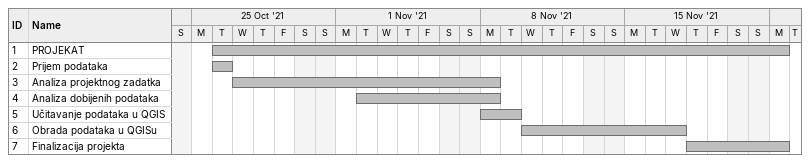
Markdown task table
| ID | Task | Start | Finish |
|---|---|---|---|
| 1 | PROJEKAT | 2021-10-26 | 2021-11-22 |
| 2 | Prijem podataka | 2021-10-26 | 2021-10-26 |
| 3 | Analiza projektnog zadatka | 2021-10-27 | 2021-11-08 |
| 4 | Analiza dobijenih podataka | 2021-11-02 | 2021-11-08 |
| 5 | Učitavanje podataka u QGIS | 2021-11-08 | 2021-11-09 |
| 6 | Obrada podataka u QGISu | 2021-11-10 | 2021-11-17 |
| 7 | Finalizacija projekta | 2021-11-18 | 2021-11-22 |
